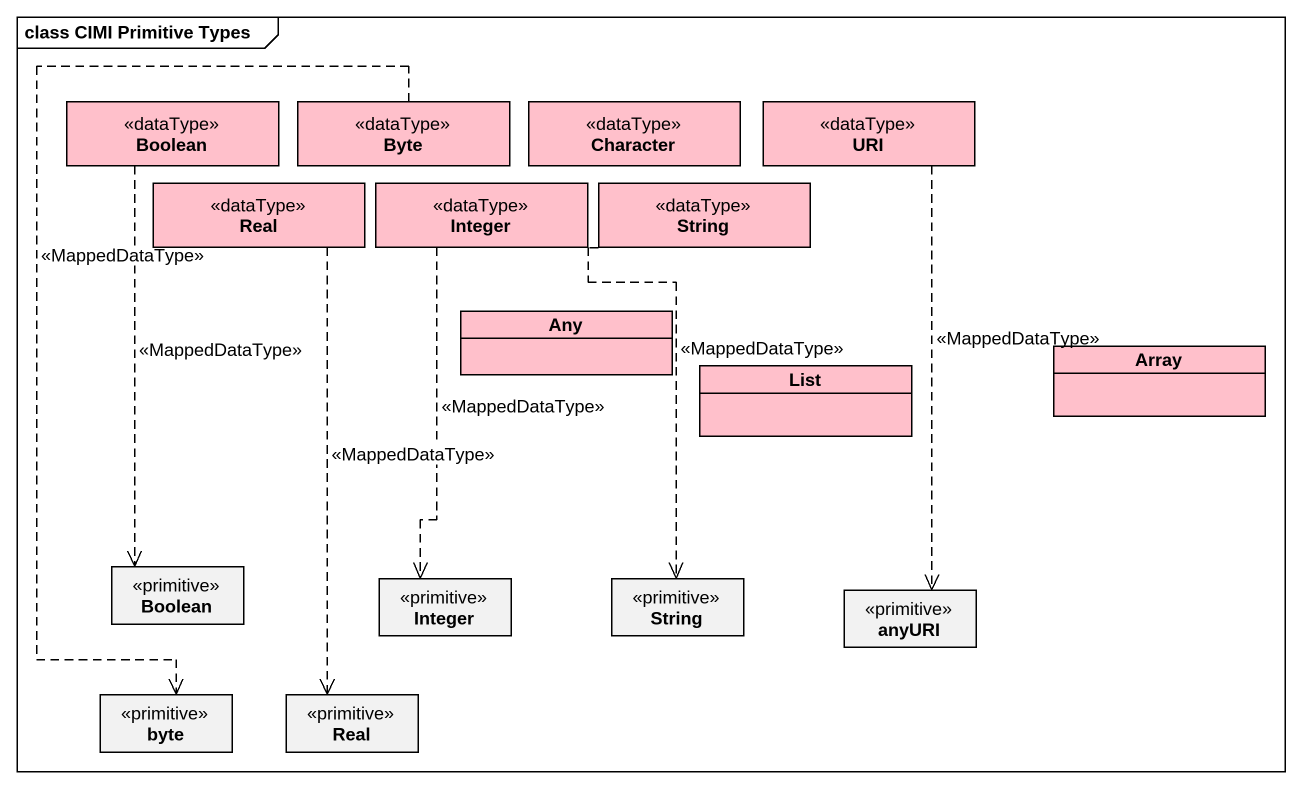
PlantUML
@startuml
mainframe class CIMI Primitive Types
hide circle
hide empty members
class Boolean <<dataType>> #FFC0CB
class Byte <<dataType>> #FFC0CB
class Character <<dataType>> #FFC0CB
class URI <<dataType>> #FFC0CB
class Real <<dataType>> #FFC0CB
class Integer <<dataType>> #FFC0CB
class String <<dataType>> #FFC0CB
class Any #FFC0CB
class List #FFC0CB
class Array #FFC0CB
class "Boolean" as Boolean_2 <<primitive>>
class "Integer" as Integer_2 <<primitive>>
class "String" as String_2 <<primitive>>
class anyURI <<primitive>>
class byte <<primitive>>
class "Real" as Real_2 <<primitive>>
Boolean ..> Boolean_2 : <<MappedDataType>>
Byte ..> byte : <<MappedDataType>>
URI ..> anyURI : <<MappedDataType>>
Real ..> Real_2 : <<MappedDataType>>
Integer ..> Integer_2 : <<MappedDataType>>
String ..> String_2 : <<MappedDataType>>
@enduml
